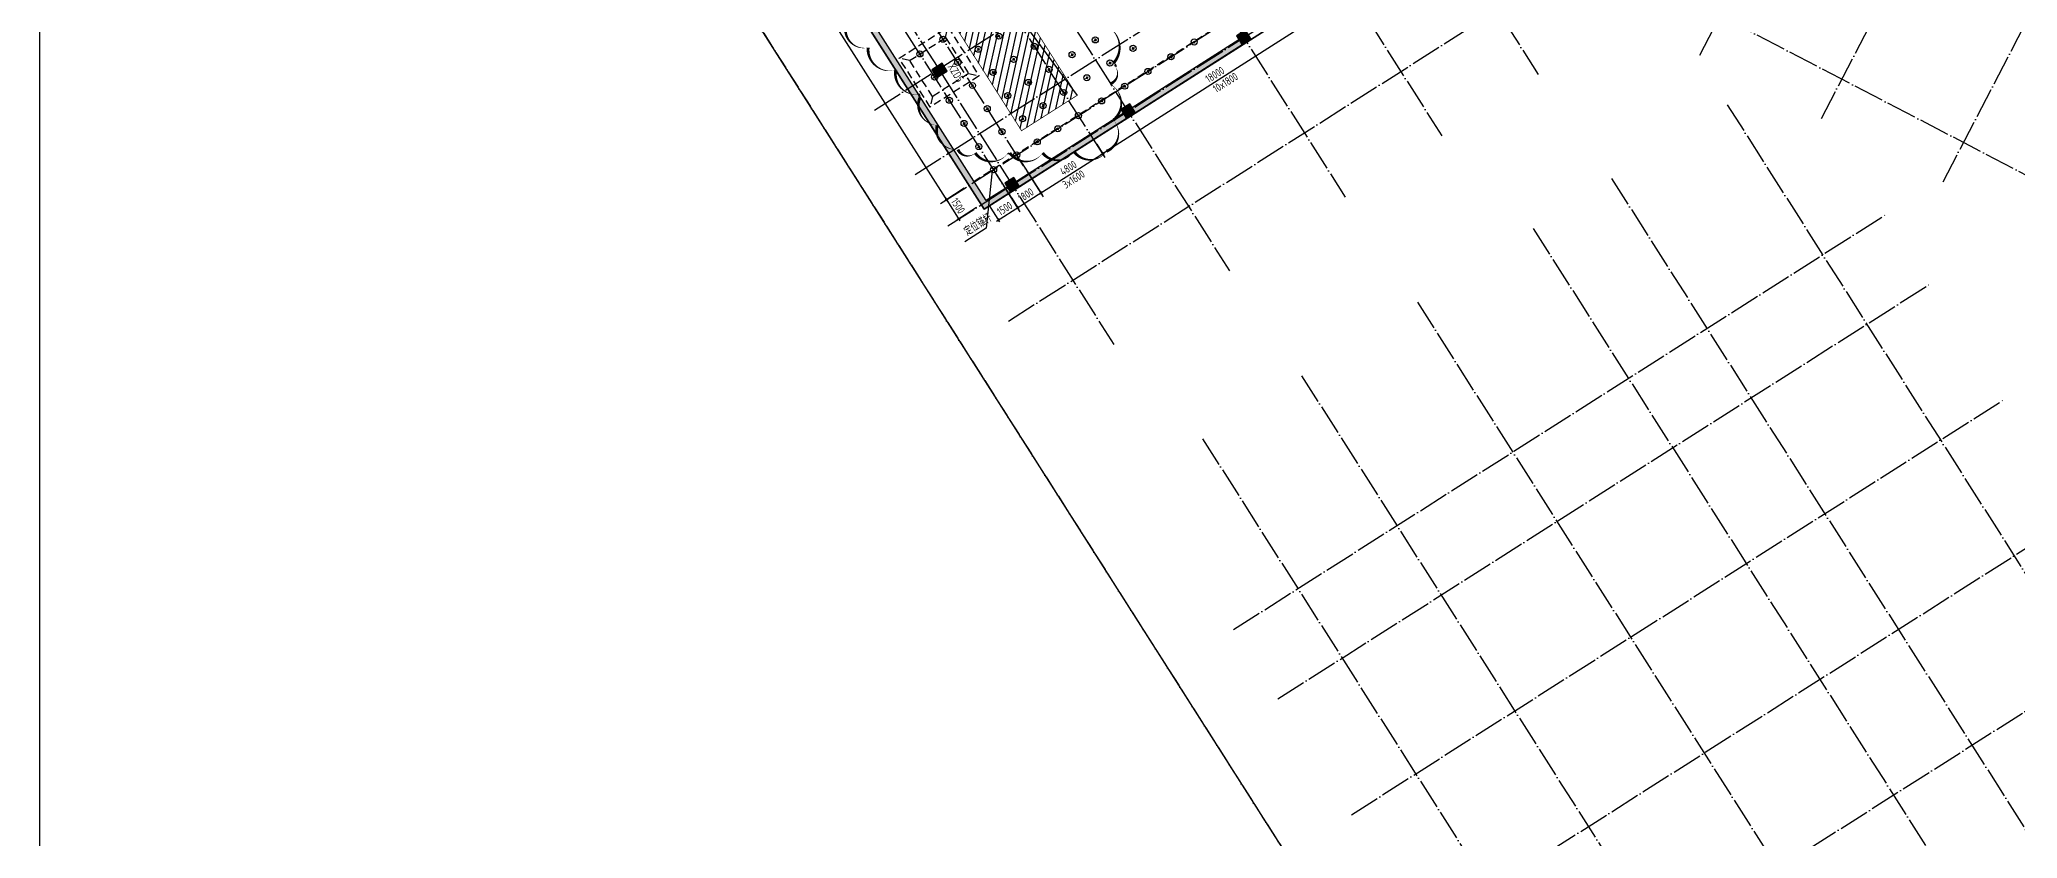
# Model space of a CAD drawing. Extents: x -190030 to 1780958, y -2186385 to 288330.
# Drawn here: x -190030 to -60274, y 140541 to 192945 of the extents above; entities that cross this region are included whole.
import ezdxf

# ---------------------------------------------------------------- set-up
doc = ezdxf.new("R2010")
doc.units = 0
doc.header["$LTSCALE"] = 1000
doc.header["$MEASUREMENT"] = 0
for name, pattern in [('ACAD_ISO04W100', [30, 24, -3, 0, -3]), ('DASHED', [0.75, 0.5, -0.25]), ('DOTE', [2.42, 2, -0.2, 0.02, -0.2])]:
    doc.linetypes.add(name, pattern=pattern)
doc.layers.add('04-不打印_辅助线', color=165, linetype='Continuous', plot=False)
doc.layers.add('04-不打印_面积', color=5, linetype='Continuous', plot=False)
for name, color, linetype in [('05-填充_天正', 26, 'Continuous'), ('104-13 B2核心筒$0$05-填充_天正', 26, 'Continuous'), ('104-13 B2核心筒$0$A_STR-砼墙', 51, 'Continuous'), ('5', 5, 'Continuous'), ('A_AXIS-轴线', 1, 'DOTE'), ('A_STR-砼墙', 51, 'Continuous'), ('COLU', 7, 'Continuous'), ('COLU_HATCH', 251, 'Continuous'), ('DIM', 3, 'Continuous'), ('DOTE', 4, 'DOTE'), ('HATCH', 16, 'Continuous'), ('jc', 5, 'Continuous'), ('M-用地 红线', 20, 'ACAD_ISO04W100'), ('s-base', 60, 'Continuous'), ('TEXT', 7, 'Continuous'), ('锚杆', 6, 'Continuous')]:
    doc.layers.add(name, color=color, linetype=linetype)
doc.styles.add('TSSD_Dimension', font='Tssdeng.shx', dxfattribs={"width": 0.7, "bigfont": 'hztxt.shx'})
doc.styles.add('TSSD_Rein', font='tssdeng.shx', dxfattribs={"width": 0.7, "bigfont": 'hztxt.shx'})
doc.dimstyles.new('TSSD_150_150', dxfattribs={"dimtxt": 525, "dimasz": 150, "dimexe": 150, "dimexo": 375, "dimgap": 150, "dimtad": 1, "dimdec": 0, "dimzin": 0, "dimdsep": 46, "dimtxsty": 'TSSD_Dimension', "dimblk": 'ARCHTICK', "dimblk1": 'ARCHTICK', "dimblk2": 'ARCHTICK', "dimcen": 0, "dimdle": 150, "dimclrt": 7, "dimadec": 0, "dimazin": 0, "dimtfac": 1, "dimtdec": 0, "dimtix": 1, "dimtmove": 2, "dimatfit": 3, "dimfxl": 1, "dimtolj": 1, "dimtzin": 0, "dimarcsym": 0})

# ---------------------------------------------------------------- blocks, each defined once
blk = doc.blocks.new('104 轴线')
for p, q in [((-273455, 172905), (-228319, 101944)), ((-279783, 168880), (-234647, 97919)), ((-287377, 164050), (-242241, 93088)), ((-294971, 159219), (-249835, 88258)), ((-135018, 70749), (-270908, 141489)), ((-262856, 99412), (-214266, 130319)), ((-202671, 124005), (-211465, 107112)), ((-265539, 103631), (-239804, 120001)), ((-260709, 96037), (-222317, 120457)), ((-230792, 119807), (-221990, 105969)), ((-194688, 119850), (-203482, 102956)), ((-186705, 115694), (-195499, 98801)), ((-256737, 89793), (-218420, 114166)), ((-209580, 103972), (-134205, -14530)), ((-217173, 99141), (-141799, -19360)), ((-241970, 69558), (-199106, 96822)), ((-222323, 95871), (-146948, -22631)), ((-239072, 65001), (-196208, 92266)), ((-229915, 91038), (-154540, -27464)), ((-237508, 86207), (-162134, -32294)), ((-234241, 57407), (-191378, 84672)), ((-244006, 82074), (-168631, -36427)), ((-229411, 49813), (-186547, 77078)), ((-224581, 42219), (-181717, 69484))]:
    blk.add_line(p, q)
at = {"layer": 'Defpoints'}
blk.add_lwpolyline([(13135, -2670), (19996, 9914), (18926, 200140), (-165691, 199501, 0.0648429), (-234306, 190322, 0.0648942), (-298282, 163874), (-300993, 152958), (-177498, -41043), (-162540, -55229), (-143745, -84755), (-123037, -89354), (13135, -2670)], format="xyb", close=True, dxfattribs=at)
blk = doc.blocks.new('A$C63741260')
at = {"layer": '04-不打印_辅助线'}
blk.add_lwpolyline([(0, -1242375), (416150, -1242375), (416150, -948025), (0, -948025)], close=True, dxfattribs=at)
blk.add_lwpolyline([(0, -1242375), (416150, -1242375), (416150, -948025), (0, -948025)], close=True, dxfattribs=at)
blk.add_lwpolyline([(0, -1242375), (416150, -1242375), (416150, -948025), (0, -948025)], close=True, dxfattribs=at)
blk.add_lwpolyline([(0, -1242375), (416150, -1242375), (416150, -948025), (0, -948025)], close=True, dxfattribs=at)
at = {"layer": '04-不打印_面积'}
blk.add_lwpolyline([(0, -1242375), (416150, -1242375), (416150, -948025), (0, -948025)], close=True, dxfattribs=at)
blk = doc.blocks.new('zhu1')
at = {"layer": 'COLU_HATCH'}
for points in [[(-126663, 49689), (-126287, 49098), (-125696, 49474), (-126072, 50065)], [(-146643, 47469), (-146321, 46963), (-145646, 47392), (-145968, 47898)], [(-134257, 44859), (-133881, 44268), (-133290, 44644), (-133666, 45234)], [(-141851, 40028), (-141475, 39438), (-140884, 39813), (-141260, 40404)]]:
    blk.add_hatch(color=8, dxfattribs=at).paths.add_polyline_path(points)
at = {"layer": 'A_STR-砼墙', "color": 8}
for p, q in [((-143205, 38337), (-157883, 61415)), ((-143082, 38890), (-157546, 61629)), ((-126502, 49436), (-133505, 44981)), ((-126287, 49098), (-133290, 44644)), ((-134096, 44605), (-141099, 40151)), ((-133881, 44268), (-140884, 39813)), ((-141475, 39438), (-143205, 38337)), ((-141690, 39775), (-143082, 38890))]:
    blk.add_line(p, q, dxfattribs=at)
at = {"layer": 'COLU', "color": 8}
for points in [[(-126663, 49689), (-126287, 49098), (-125696, 49474), (-126072, 50065)], [(-134257, 44859), (-133881, 44268), (-133290, 44644), (-133666, 45234)], [(-141851, 40028), (-141475, 39438), (-140884, 39813), (-141260, 40404)]]:
    blk.add_lwpolyline(points, close=True, dxfattribs=at)
blk.add_lwpolyline([(-146643, 47469), (-146321, 46963), (-145646, 47392), (-145968, 47898), (-146643, 47469)], dxfattribs=at)
blk = doc.blocks.new('XZD5')
at = {"layer": 's-base', "color": 8, "linetype": 'DASHED'}
for p, q in [((-765933, -204539), (-766433, -204039)), ((-763133, -204539), (-762633, -204039)), ((-765933, -207339), (-766433, -207839)), ((-763133, -207339), (-762633, -207839))]:
    blk.add_line(p, q, dxfattribs=at)
for points in [[(-762633, -204039), (-762633, -207839), (-766433, -207839), (-766433, -204039)], [(-763133, -204539), (-763133, -207339), (-765933, -207339), (-765933, -204539)]]:
    blk.add_lwpolyline(points, close=True, dxfattribs=at)
at = {"layer": 'TEXT', "color": 8, "style": 'TSSD_Rein', "width": 0.7}
blk.add_text('XZD5', height=525, rotation=359.99618, dxfattribs=at).set_placement((-764278, -205477))
blk = doc.blocks.new('_ArchTick')
at = {"color": 0, "linetype": 'ByBlock', "const_width": 0.4}
blk.add_lwpolyline([(-0.5, -0.5), (0.5, 0.5)], dxfattribs=at)
blk = doc.blocks.new('*D273')
at = {"layer": 'Defpoints', "color": 0, "transparency": 16777216}
for p in [(-127445, 184409), (-125926, 185375), (-124343, 182888)]:
    blk.add_point(p, dxfattribs=at)
at = {"layer": 'DIM', "color": 0, "lineweight": -2, "transparency": 16777216}
for p, q in [((-125725, 185059), (-124263, 182762)), ((-127243, 184092), (-125781, 181795)), ((-125988, 181841), (-124217, 182969))]:
    blk.add_line(p, q, dxfattribs=at)
at = {"layer": 'DIM', "color": 0, "lineweight": -2, "transparency": 16777216, "xscale": 150, "yscale": 150, "zscale": 150}
for p, rotation in [((-124343, 182888), 32.4790463269994), ((-125862, 181922), 212.4790463269994)]:
    blk.add_blockref('_ArchTick', p, dxfattribs=dict(at, rotation=rotation))
at = {"layer": 'DIM', "color": 7, "transparency": 16777216, "insert": (-125324, 182753), "char_height": 525, "attachment_point": 5, "rotation": 32.47905, "style": 'TSSD_Dimension'}
blk.add_mtext('\\A1;1800', dxfattribs=at)
blk = doc.blocks.new('*D274')
at = {"layer": 'Defpoints', "color": 0, "transparency": 16777216}
for p in [(-120882, 186389), (-125926, 185375), (-120294, 185466)]:
    blk.add_point(p, dxfattribs=at)
at = {"layer": 'DIM', "color": 0, "lineweight": -2, "transparency": 16777216}
for p, q in [((-120680, 186073), (-120214, 185339)), ((-125725, 185059), (-124263, 182762)), ((-124470, 182808), (-120168, 185547))]:
    blk.add_line(p, q, dxfattribs=at)
at = {"layer": 'DIM', "color": 0, "lineweight": -2, "transparency": 16777216, "xscale": 150, "yscale": 150, "zscale": 150}
for p, rotation in [((-120294, 185466), 32.4790463269994), ((-124343, 182888), 212.4790463269994)]:
    blk.add_blockref('_ArchTick', p, dxfattribs=dict(at, rotation=rotation))
at = {"layer": 'DIM', "color": 7, "transparency": 16777216, "insert": (-122540, 184525), "char_height": 525, "attachment_point": 5, "rotation": 32.47905, "style": 'TSSD_Dimension'}
blk.add_mtext('\\A1;4800', dxfattribs=at)
blk = doc.blocks.new('*D275')
at = {"layer": 'Defpoints', "color": 0, "transparency": 16777216}
for p in [(-105694, 196049), (-105110, 195132), (-120882, 186389)]:
    blk.add_point(p, dxfattribs=at)
at = {"layer": 'DIM', "color": 0, "lineweight": -2, "transparency": 16777216}
for p, q in [((-120421, 185385), (-104983, 195212)), ((-105492, 195733), (-105029, 195005)), ((-120680, 186073), (-120214, 185339))]:
    blk.add_line(p, q, dxfattribs=at)
at = {"layer": 'DIM', "color": 0, "lineweight": -2, "transparency": 16777216, "xscale": 150, "yscale": 150, "zscale": 150}
for p, rotation in [((-105110, 195132), 32.4790463269994), ((-120294, 185466), 212.4790463269994)]:
    blk.add_blockref('_ArchTick', p, dxfattribs=dict(at, rotation=rotation))
at = {"layer": 'DIM', "color": 7, "transparency": 16777216, "insert": (-112923, 190647), "char_height": 525, "attachment_point": 5, "rotation": 32.47905, "style": 'TSSD_Dimension'}
blk.add_mtext('\\A1;18000', dxfattribs=at)
blk = doc.blocks.new('*D276')
at = {"layer": 'Defpoints', "color": 0, "transparency": 16777216}
for p in [(-129047, 183389), (-130524, 182449), (-128242, 182122)]:
    blk.add_point(p, dxfattribs=at)
at = {"layer": 'DIM', "color": 0, "lineweight": -2, "transparency": 16777216}
for p, q in [((-129363, 183188), (-130650, 182368)), ((-129637, 181056), (-130604, 182575)), ((-128558, 181921), (-129844, 181102))]:
    blk.add_line(p, q, dxfattribs=at)
at = {"layer": 'DIM', "color": 0, "lineweight": -2, "transparency": 16777216, "xscale": 150, "yscale": 150, "zscale": 150}
for p, rotation in [((-130524, 182449), 122.4790463259769), ((-129718, 181183), 302.4790463259769)]:
    blk.add_blockref('_ArchTick', p, dxfattribs=dict(at, rotation=rotation))
at = {"layer": 'DIM', "color": 7, "transparency": 16777216, "insert": (-129773, 182037), "char_height": 525, "attachment_point": 5, "rotation": 302.47905, "style": 'TSSD_Dimension'}
blk.add_mtext('\\A1;1500', dxfattribs=at)
blk = doc.blocks.new('*D277')
at = {"layer": 'Defpoints', "color": 0, "transparency": 16777216}
for p in [(-147412, 212240), (-148889, 211300), (-129047, 183389)]:
    blk.add_point(p, dxfattribs=at)
at = {"layer": 'DIM', "color": 0, "lineweight": -2, "transparency": 16777216}
for p, q in [((-147728, 212038), (-149015, 211219)), ((-130443, 182322), (-148969, 211426)), ((-129363, 183188), (-130650, 182368))]:
    blk.add_line(p, q, dxfattribs=at)
at = {"layer": 'DIM', "color": 0, "lineweight": -2, "transparency": 16777216, "xscale": 150, "yscale": 150, "zscale": 150}
for p, rotation in [((-148889, 211300), 122.4790463259769), ((-130524, 182449), 302.4790463259769)]:
    blk.add_blockref('_ArchTick', p, dxfattribs=dict(at, rotation=rotation))
at = {"layer": 'DIM', "color": 7, "transparency": 16777216, "insert": (-139358, 197096), "char_height": 525, "attachment_point": 5, "rotation": 302.47905, "style": 'TSSD_Dimension'}
blk.add_mtext('\\A1;34200', dxfattribs=at)
blk = doc.blocks.new('*D284')
at = {"layer": 'Defpoints', "color": 0, "transparency": 16777216}
for p in [(-127930, 182380), (-126451, 182847), (-125862, 181922)]:
    blk.add_point(p, dxfattribs=at)
at = {"layer": 'DIM', "color": 0, "lineweight": -2, "transparency": 16777216}
for p, q in [((-127729, 182063), (-127046, 180990)), ((-127253, 181036), (-125735, 182002)), ((-126249, 182530), (-125781, 181795))]:
    blk.add_line(p, q, dxfattribs=at)
at = {"layer": 'DIM', "color": 0, "lineweight": -2, "transparency": 16777216, "xscale": 150, "yscale": 150, "zscale": 150}
for p, rotation in [((-125862, 181922), 32.4790463269994), ((-127127, 181117), 212.4790463269994)]:
    blk.add_blockref('_ArchTick', p, dxfattribs=dict(at, rotation=rotation))
at = {"layer": 'DIM', "color": 7, "transparency": 16777216, "insert": (-126716, 181867), "char_height": 525, "attachment_point": 5, "rotation": 32.47905, "style": 'TSSD_Dimension'}
blk.add_mtext('\\A1;1500', dxfattribs=at)
blk = doc.blocks.new('锚杆')
at = {"layer": '锚杆'}
for p, q in [((-100, 0), (100, 0)), ((0, 100), (0, -100))]:
    blk.add_line(p, q, dxfattribs=at)
blk.add_circle((0, 0), 200, dxfattribs=at)
blk = doc.blocks.new('*D288')
at = {"layer": 'Defpoints', "color": 0, "transparency": 16777216}
for p in [(-76186, 212245), (-77880, 208991), (-13014, 177669)]:
    blk.add_point(p, dxfattribs=at)
at = {"layer": 'DIM', "color": 0, "lineweight": -2, "transparency": 16777216}
for p, q in [((-76359, 211913), (-77949, 208858)), ((-13882, 175676), (-78013, 209061)), ((-13187, 177336), (-14084, 175612))]:
    blk.add_line(p, q, dxfattribs=at)
at = {"layer": 'DIM', "color": 0, "lineweight": -2, "transparency": 16777216, "xscale": 150, "yscale": 150, "zscale": 150}
for p, rotation in [((-77880, 208991), 152.4999861478323), ((-14015, 175746), 332.4999861478323)]:
    blk.add_blockref('_ArchTick', p, dxfattribs=dict(at, rotation=rotation))
at = {"layer": 'DIM', "color": 7, "transparency": 16777216, "insert": (-45757, 192734), "char_height": 525, "attachment_point": 5, "rotation": 332.49999, "style": 'TSSD_Dimension'}
blk.add_mtext('\\A1;72000', dxfattribs=at)

msp = doc.modelspace()

# ---------------------------------------------------------------- hatches: boundary and pattern name
at = {"layer": '104-13 B2核心筒$0$05-填充_天正'}
for points in [[(-128053.8, 181827), (-127930.9, 182379.1), (-142394.9, 205118.9), (-142732.4, 204904.2)], [(-118354.1, 188470.7), (-118139.4, 188133.2), (-111136.1, 192587.7), (-111350.8, 192925.3)], [(-125948.1, 183640.4), (-125733.4, 183302.9), (-118730.1, 187757.5), (-118944.7, 188095)], [(-126324, 182927.2), (-126538.7, 183264.7), (-127930.9, 182379.1), (-128053.8, 181827)]]:
    msp.add_hatch(color=8, dxfattribs=at).paths.add_polyline_path(points)
at = {"layer": 'HATCH'}
h = msp.add_hatch(dxfattribs=at)
h.set_pattern_fill('METAL', color=256, scale=100, style=0)
h.set_pattern_definition([(77.4591, (-137943.7, 218616.5), (-390.4565, 86.8544), [])])
h.paths.add_polyline_path([(-136266.7, 211766.8), (-127105.5, 217594), (-129070.4, 220683.2), (-138231.7, 214856), (-155590.8, 242147.4), (-159231.5, 239831.7), (-125605.2, 186965.9), (-121964.6, 189281.6)])

# ---------------------------------------------------------------- linework, layer by layer
at = {"layer": '04-不打印_辅助线'}
msp.add_lwpolyline([(-190030.1, -6020), (226119.9, -6020), (226119.9, 288330), (-190030.1, 288330)], close=True, dxfattribs=at)
at = {"layer": '04-不打印_面积', "color": 1}
msp.add_lwpolyline([(-120143.7, 193889.2, 0, 200, -0.52056705), (-119576.8, 191396.4, 0, 200, -0.52056705), (-119463.4, 191169.8, 0, 200, -0.52056705), (-119803.6, 190036.8, 0, 200, -0.52056705), (-119576.8, 187657.3, 0, 200, -0.52056705), (-120030.3, 185617.8, 0, 200, -0.52056705), (-122184.8, 185617.8, 0, 200, -0.52056705), (-122184.8, 185617.8, 0, 200, -0.52056705), (-124225.8, 185504.4, 0, 200, -0.52056705), (-126380.2, 185504.4, 0, 200, -0.52056705), (-126493.6, 185504.4, 0, 200, -0.52056705), (-128648, 185504.4, 0, 200, -0.52056705), (-129781.9, 185731.1, 0, 200, -0.52056705), (-131142.6, 187317.4, 0, 200, -0.52056705), (-132276.5, 189130.3, 0, 200, -0.52056705), (-132276.5, 189356.9, 0, 200, -0.52056705), (-133864, 190943.2, 0, 200, -0.52056705), (-135678.2, 192416.2, 0, 200, -0.52056705), (-137152.3, 193775.9, 0, 200, -0.52056705)], format="xyseb", dxfattribs=at)
at = {"layer": '104-13 B2核心筒$0$A_STR-砼墙', "color": 8}
for p, q in [((-127930.9, 182379.1), (-142394.9, 205118.9)), ((-128053.8, 181827), (-142732.4, 204904.2)), ((-111350.8, 192925.3), (-118354.1, 188470.7)), ((-111136.1, 192587.7), (-118139.4, 188133.2)), ((-118944.7, 188095), (-125948.1, 183640.4)), ((-118730.1, 187757.5), (-125733.4, 183302.9)), ((-126538.7, 183264.7), (-127930.9, 182379.1)), ((-126324, 182927.2), (-128053.8, 181827))]:
    msp.add_line(p, q, dxfattribs=at)
at = {"layer": '5', "linetype": 'DASHED', "const_width": 50}
msp.add_lwpolyline([(-136266.7, 211766.8), (-121964.6, 189281.6), (-125605.2, 186965.9), (-159231.5, 239831.7), (-155590.8, 242147.4), (-138231.7, 214856)], dxfattribs=at)
at = {"layer": 'Defpoints', "color": 8}
msp.add_lwpolyline([(143408.1, 82020), (150269.1, 94604), (149199.1, 284830), (-35417.9, 284191, 0.06484287), (-104032.9, 275012, 0.06489419), (-168008.9, 248564), (-170719.9, 237648), (-47224.9, 43647), (-32266.9, 29461), (-13471.9, -65), (7236.1, -4664), (143408.1, 82020)], format="xyb", close=True, dxfattribs=at)
at = {"layer": 'DIM'}
for p, q in [((-159231.5, 239831.7), (-121964.6, 189281.6)), ((-127529.2, 184355), (-127938.9, 180568.5)), ((-127938.9, 180568.5), (-129328.3, 179684.1))]:
    msp.add_line(p, q, dxfattribs=at)
at = {"layer": 'DOTE'}
for p, q in [((-120123.2, 185197.5), (-160205, 248164.2)), ((-124172.4, 182619.9), (-164254.2, 245586.6)), ((-125690.9, 181653.4), (-165772.7, 244620)), ((-130917.4, 182198.2), (-104682.7, 198898))]:
    msp.add_line(p, q, dxfattribs=at)
at = {"layer": 'jc', "color": 8}
for points in [[(-128053.8, 181827), (-163595.1, 237703.6)], [(-104217.1, 196988.7), (-128053.8, 181827)]]:
    msp.add_lwpolyline(points, close=True, dxfattribs=at)
at = {"layer": 'M-用地 红线', "color": 8, "ltscale": 0.05}
msp.add_line((-170719.9, 237648), (-47224.9, 43647), dxfattribs=at)
msp.add_lwpolyline([(143408.1, 82020), (150269.1, 94604), (149199.1, 284830), (-35417.9, 284191, 0.06484287), (-104032.9, 275012, 0.06489419), (-168008.9, 248564), (-170719.9, 237648), (-47224.9, 43647), (-32266.9, 29461), (-13471.9, -65), (7236.1, -4664), (143408.1, 82020)], format="xyb", close=True, dxfattribs=at)
msp.add_lwpolyline([(143408.1, 82020), (150269.1, 94604), (149199.1, 284830), (-35417.9, 284191, 0.06484287), (-104032.9, 275012, 0.06489419), (-168008.9, 248564), (-170719.9, 237648), (-47224.9, 43647), (-32266.9, 29461), (-13471.9, -65), (7236.1, -4664), (143408.1, 82020)], format="xyb", close=True, dxfattribs=at)
at = {"layer": 's-base', "color": 8, "linetype": 'DASHED'}
msp.add_line((-128736, 183644.8), (-106840, 197572.1), dxfattribs=at)

# ---------------------------------------------------------------- block references
at = {"color": 8, "rotation": 302.4629432910527}
msp.add_blockref('XZD5', (453108.5, -343385.6), dxfattribs=at)
at = {"layer": '04-不打印_面积'}
msp.add_blockref('A$C63741260', (-190030.1, 1236354.8), dxfattribs=at)
at = {"layer": '05-填充_天正', "color": 8, "rotation": 359.9998411280657}
msp.add_blockref('zhu1', (15151.3, 143489.5), dxfattribs=at)
at = {"layer": 'A_AXIS-轴线', "rotation": 7.036962474964308e-07}
msp.add_blockref('104 轴线', (130273.5, 84689.5), dxfattribs=at)
at = {"layer": '锚杆', "rotation": 32.4790463269994}
for p in [(-127093.2, 193167.5), (-132277.7, 192001), (-130759.3, 192967.6), (-128442.9, 192308.3), (-124776.9, 192508.2), (-122291.8, 191956.3), (-120773.4, 192922.9), (-118288.3, 192371), (-115803.3, 191819.2), (-114284.8, 192785.7), (-131311.1, 190482.5), (-129792.7, 191449.1), (-127476.4, 190789.8), (-126126.6, 191649), (-123810.3, 190989.7), (-119806.8, 191404.4), (-117321.7, 190852.6), (-128826.1, 189930.6), (-126509.8, 189271.4), (-125160, 190130.6), (-122843.7, 189471.3), (-121325.2, 190437.9), (-118840.2, 189886), (-130344.6, 188964.1), (-127859.5, 188412.2), (-124193.4, 188612.1), (-121877.1, 187952.8), (-120358.7, 188919.4), (-129378, 187445.6), (-126892.9, 186893.7), (-125543.2, 187752.9), (-123226.9, 187093.6), (-128411.4, 185927.1), (-125926.3, 185375.3), (-124576.6, 186234.4), (-127444.8, 184408.7)]:
    msp.add_blockref('锚杆', p, dxfattribs=at)

# ---------------------------------------------------------------- texts
at = {"layer": 'TEXT', "style": 'TSSD_Rein', "width": 0.7}
for s, p in [('10x1800', (-112834.1, 189428.6)), ('3x1600', (-122710, 183142)), ('定位锚杆', (-129154.1, 180043))]:
    msp.add_text(s, height=525, rotation=32.479046, dxfattribs=at).set_placement(p)

# ---------------------------------------------------------------- dimensions: what is measured, and where the dimension line sits
at = {"layer": 'DIM'}
for base, p1, p2, angle, picture, middle in [((-148888.7, 211299.5), (-129046.6, 183389), (-147411.7, 212239.7), 122.479046, '*D277', (-139358.2, 197095.7)), ((-77879.9, 208991.4), (-13013.9, 177668.9), (-76186.1, 212245.3), 332.499986, '*D288', (-45757, 192734.4)), ((-105109.6, 195131.8), (-120881.6, 186389), (-105693.7, 196049.4), 32.479046, '*D275', (-112923.4, 190646.8)), ((-120294.1, 185466), (-125926.3, 185375.3), (-120881.6, 186389), 32.479046, '*D274', (-122540.2, 184525.2)), ((-124343.3, 182888.4), (-127444.8, 184408.7), (-125926.3, 185375.3), 32.479046, '*D273', (-125324.1, 182753.1))]:
    dim = msp.add_linear_dim(base=base, p1=p1, p2=p2, angle=angle, dimstyle='TSSD_150_150', dxfattribs=at)
    dim.commit()
    dim.dimension.update_dxf_attribs({"geometry": picture, "text_midpoint": middle})
for base, p1, p2, angle, picture, middle in [((-130523.6, 182448.8), (-128241.6, 182122.3), (-129046.6, 183389), 122.479046, '*D276', (-129772.7, 182037.3)), ((-125861.8, 181921.8), (-127930.4, 182379.5), (-126450.6, 182846.8), 32.479046, '*D284', (-126715.7, 181867.2))]:
    dim = msp.add_linear_dim(base=base, p1=p1, p2=p2, angle=angle, text='1500', dimstyle='TSSD_150_150', dxfattribs=at)
    dim.commit()
    dim.dimension.update_dxf_attribs({"geometry": picture, "text_midpoint": middle})

doc.saveas('drawing.dxf')
